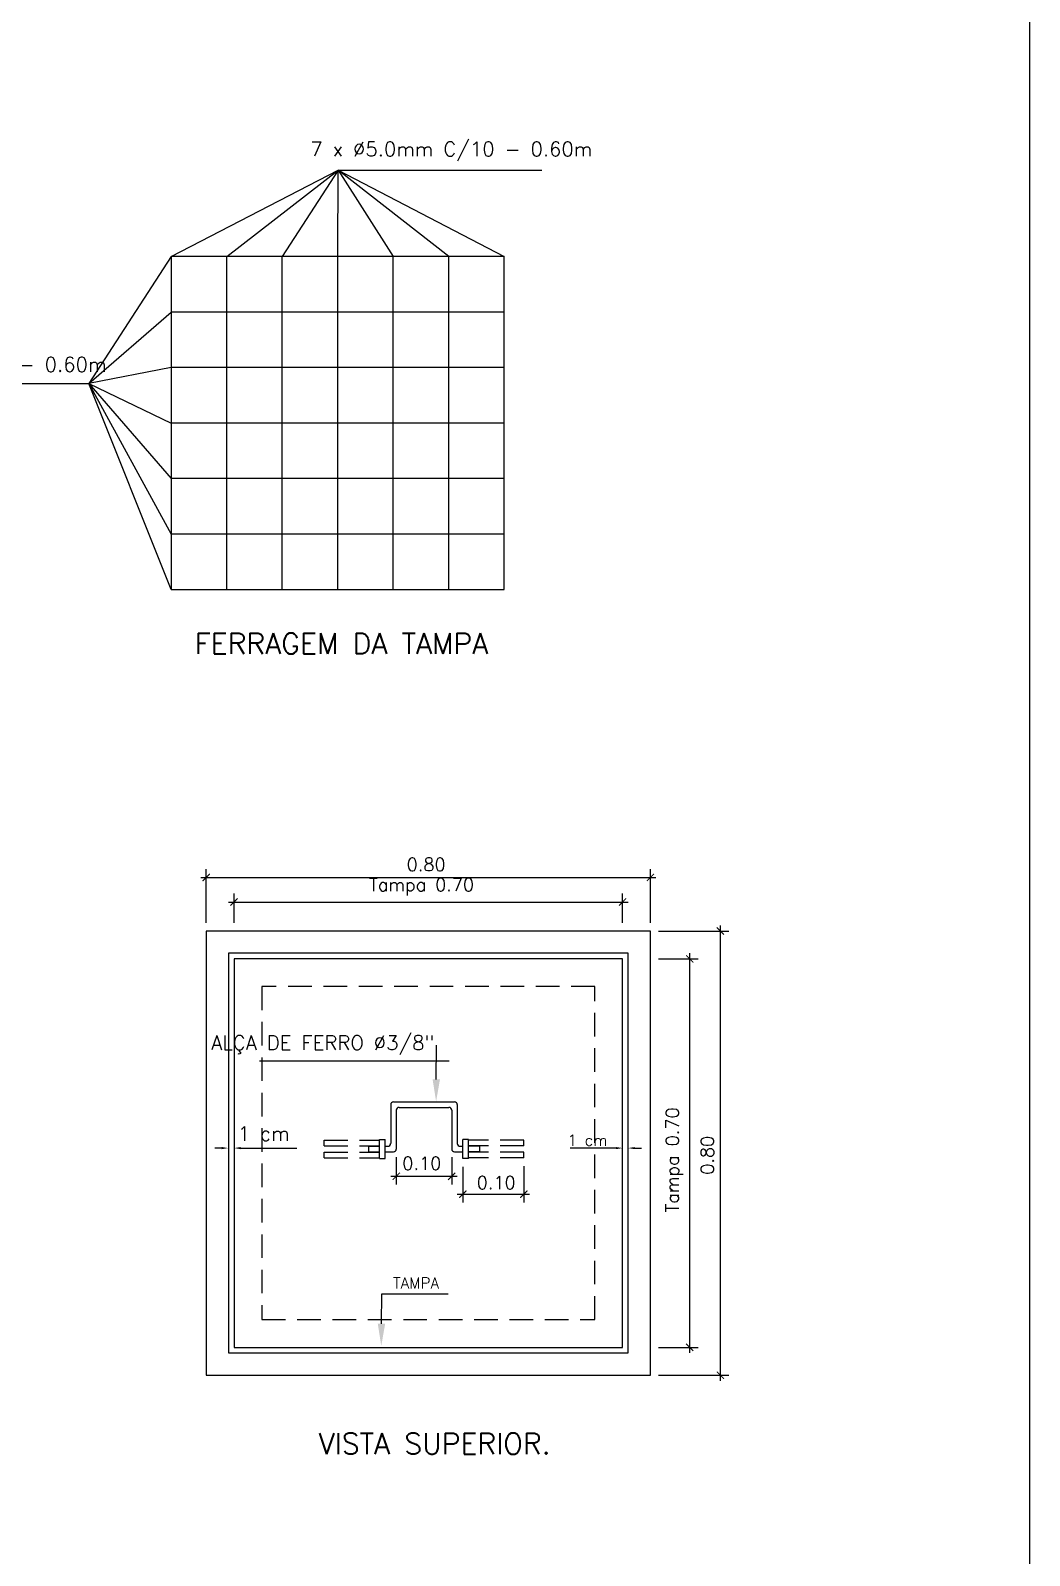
# Model space of a CAD drawing. Extents: x -210 to -126, y -135 to 724.
# Drawn here: x -195.93 to -185.34, y 636.49 to 652.65 of the extents above; entities that cross this region are included whole.
import ezdxf
from ezdxf.enums import TextEntityAlignment as Align

# ---------------------------------------------------------------- set-up
doc = ezdxf.new("R2010")
doc.units = 0
doc.header["$MEASUREMENT"] = 0
doc.linetypes.add('HIDDEN', pattern=[0.375, 0.25, -0.125])
for name, color, linetype in [('A-LAYOUT', 7, 'CONTINUOUS'), ('A-PEN-R', 1, 'CONTINUOUS'), ('DETALLHES_CAIXAS', 6, 'CONTINUOUS'), ('TXT_1', 2, 'CONTINUOUS')]:
    doc.layers.add(name, color=color, linetype=linetype)
doc.styles.add('ADITIVOCAD', font='ROMANS.shx')
doc.styles.add('ROMANS', font='romans', dxfattribs={"height": 0.1})

msp = doc.modelspace()

# ---------------------------------------------------------------- linework, layer by layer
at = {"layer": 'A-LAYOUT'}
for p, q in [((-194.439, 650.256), (-192.669, 651.17)), ((-193.851, 650.256), (-192.669, 651.17)), ((-192.669, 651.17), (-193.263, 650.256)), ((-192.675, 650.256), (-192.669, 651.17)), ((-192.669, 651.17), (-190.513, 651.17)), ((-192.669, 651.17), (-190.91, 650.256)), ((-191.498, 650.256), (-192.669, 651.17)), ((-192.669, 651.17), (-192.086, 650.256)), ((-194.439, 650.256), (-195.31, 648.911)), ((-195.31, 648.911), (-194.439, 649.668)), ((-194.439, 649.08), (-195.31, 648.911)), ((-197.917, 648.911), (-195.31, 648.911)), ((-195.31, 648.911), (-194.439, 647.315)), ((-195.31, 648.911), (-194.439, 647.904)), ((-194.439, 646.727), (-195.31, 648.911)), ((-195.31, 648.911), (-194.439, 648.492)), ((-194.067, 643.109), (-194.067, 638.404)), ((-189.362, 643.109), (-194.067, 643.109)), ((-189.362, 638.404), (-189.362, 643.109)), ((-193.832, 642.874), (-193.832, 638.639)), ((-189.597, 642.874), (-193.832, 642.874)), ((-189.597, 638.639), (-189.597, 642.874)), ((-191.63, 641.538), (-191.627, 641.9)), ((-191.492, 641.731), (-193.504, 641.731)), ((-192.084, 641.3), (-191.437, 641.3)), ((-192.113, 641.27), (-192.113, 640.859)), ((-192.055, 641.212), (-192.055, 640.8)), ((-192.025, 641.241), (-191.496, 641.241)), ((-191.466, 641.212), (-191.466, 640.8)), ((-191.408, 641.27), (-191.408, 640.859)), ((-192.349, 640.829), (-192.349, 640.771)), ((-192.349, 640.829), (-192.231, 640.829)), ((-192.231, 640.7), (-192.231, 640.9)), ((-192.231, 640.9), (-192.172, 640.9)), ((-192.172, 640.7), (-192.172, 640.9)), ((-192.172, 640.829), (-192.143, 640.829)), ((-191.378, 640.829), (-191.349, 640.829)), ((-191.349, 640.7), (-191.349, 640.9)), ((-191.29, 640.9), (-191.349, 640.9)), ((-191.29, 640.7), (-191.29, 640.9)), ((-191.172, 640.829), (-191.29, 640.829)), ((-191.172, 640.829), (-191.172, 640.771)), ((-192.349, 640.771), (-192.231, 640.771)), ((-192.231, 640.7), (-192.172, 640.7)), ((-192.172, 640.771), (-192.084, 640.771)), ((-191.437, 640.771), (-191.349, 640.771)), ((-191.29, 640.7), (-191.349, 640.7)), ((-191.172, 640.771), (-191.29, 640.771)), ((-192.211, 638.948), (-192.208, 639.264)), ((-192.208, 639.264), (-191.504, 639.264)), ((-193.832, 638.639), (-189.597, 638.639)), ((-194.067, 638.404), (-189.362, 638.404))]:
    msp.add_line(p, q, dxfattribs=at)
at = {"layer": 'A-LAYOUT', "linetype": 'ByBlock'}
for p, q in [((-194.067, 643.198), (-194.067, 643.765)), ((-189.362, 643.198), (-189.362, 643.765)), ((-194.126, 643.677), (-189.303, 643.677)), ((-193.832, 643.417), (-189.597, 643.417)), ((-193.773, 643.198), (-193.773, 643.506)), ((-189.656, 643.198), (-189.656, 643.506)), ((-189.274, 643.109), (-188.532, 643.109)), ((-188.62, 638.345), (-188.62, 643.168)), ((-189.274, 642.815), (-188.857, 642.815)), ((-188.945, 638.639), (-188.945, 642.874)), ((-193.904, 640.81), (-193.975, 640.81)), ((-193.703, 640.81), (-193.632, 640.81)), ((-193.632, 640.81), (-193.108, 640.81)), ((-189.799, 640.81), (-190.21, 640.81)), ((-189.728, 640.81), (-189.799, 640.81)), ((-189.527, 640.81), (-189.456, 640.81)), ((-192.055, 640.712), (-192.055, 640.423)), ((-191.466, 640.712), (-191.466, 640.423)), ((-192.113, 640.511), (-191.408, 640.511)), ((-191.349, 640.612), (-191.349, 640.234)), ((-190.702, 640.618), (-190.702, 640.234)), ((-191.408, 640.322), (-190.643, 640.322)), ((-189.274, 638.698), (-188.857, 638.698)), ((-189.274, 638.404), (-188.532, 638.404))]:
    msp.add_line(p, q, dxfattribs=at)
at = {"layer": 'A-LAYOUT', "linetype": 'HIDDEN'}
for p, q in [((-193.479, 642.521), (-193.479, 638.992)), ((-189.95, 642.521), (-193.479, 642.521)), ((-189.95, 638.992), (-189.95, 642.521)), ((-192.819, 640.835), (-192.819, 640.894)), ((-192.819, 640.894), (-192.231, 640.894)), ((-192.819, 640.835), (-192.231, 640.835)), ((-190.702, 640.894), (-191.29, 640.894)), ((-190.702, 640.835), (-191.29, 640.835)), ((-190.702, 640.835), (-190.702, 640.894)), ((-192.819, 640.706), (-192.819, 640.765)), ((-192.819, 640.765), (-192.231, 640.765)), ((-192.819, 640.706), (-192.231, 640.706)), ((-190.702, 640.765), (-191.29, 640.765)), ((-190.702, 640.706), (-191.29, 640.706)), ((-190.702, 640.706), (-190.702, 640.765)), ((-193.479, 638.992), (-189.95, 638.992))]:
    msp.add_line(p, q, dxfattribs=at)
at = {"layer": 'A-LAYOUT', "linetype": 'ByBlock', "const_width": 0.0115}
for points in [[(-194.029, 643.715), (-194.106, 643.639)], [(-189.4, 643.639), (-189.324, 643.715)], [(-193.735, 643.456), (-193.812, 643.379)], [(-189.694, 643.379), (-189.618, 643.456)], [(-188.582, 643.071), (-188.658, 643.148)], [(-188.907, 642.777), (-188.983, 642.853)], [(-192.016, 640.549), (-192.093, 640.473)], [(-191.505, 640.473), (-191.428, 640.549)], [(-191.311, 640.36), (-191.387, 640.284)], [(-190.74, 640.284), (-190.664, 640.36)], [(-188.983, 638.736), (-188.907, 638.66)], [(-188.658, 638.442), (-188.582, 638.366)]]:
    msp.add_lwpolyline(points, dxfattribs=at)
at = {"layer": 'A-LAYOUT'}
for centre, start, end in [((-192.084, 641.27), 90, 180), ((-191.437, 641.27), 360, 90), ((-192.025, 641.212), 90, 180), ((-191.496, 641.212), 0, 90), ((-192.143, 640.859), 270, 0), ((-192.084, 640.8), 270, 0), ((-191.437, 640.8), 180, 270), ((-191.378, 640.859), 180, 270)]:
    msp.add_arc(centre, 0.0294, start, end, dxfattribs=at)
for points in [[(-191.591, 641.538), (-191.669, 641.538), (-191.632, 641.303)], [(-192.172, 638.948), (-192.25, 638.949), (-192.213, 638.713)]]:
    msp.add_solid(points, dxfattribs=at)
at = {"layer": 'A-LAYOUT', "linetype": 'ByBlock'}
for points in [[(-193.904, 640.821), (-193.904, 640.798), (-193.834, 640.81)], [(-193.703, 640.821), (-193.703, 640.798), (-193.773, 640.81)], [(-189.727, 640.821), (-189.727, 640.798), (-189.656, 640.81)], [(-189.527, 640.821), (-189.527, 640.798), (-189.597, 640.81)]]:
    msp.add_solid(points, dxfattribs=at)
at = {"layer": 'A-PEN-R'}
msp.add_line((-185.345, 663.638), (-185.345, 614.991), dxfattribs=at)
at = {"layer": 'DETALLHES_CAIXAS'}
for p, q in [((-194.439, 650.256), (-194.439, 646.727)), ((-190.91, 650.256), (-194.439, 650.256)), ((-193.851, 646.727), (-193.851, 650.256)), ((-193.263, 646.727), (-193.263, 650.256)), ((-192.675, 646.727), (-192.675, 650.256)), ((-192.086, 646.727), (-192.086, 650.256)), ((-191.498, 646.727), (-191.498, 650.256)), ((-190.91, 646.727), (-190.91, 650.256)), ((-190.91, 649.668), (-194.439, 649.668)), ((-190.91, 649.08), (-194.439, 649.08)), ((-190.91, 648.492), (-194.439, 648.492)), ((-190.91, 647.904), (-194.439, 647.904)), ((-190.91, 647.315), (-194.439, 647.315)), ((-194.439, 646.727), (-190.91, 646.727)), ((-193.773, 642.815), (-193.773, 638.698)), ((-189.656, 642.815), (-193.773, 642.815)), ((-189.656, 638.698), (-189.656, 642.815)), ((-193.773, 638.698), (-189.656, 638.698))]:
    msp.add_line(p, q, dxfattribs=at)

# ---------------------------------------------------------------- texts
at = {"layer": 'A-LAYOUT', "style": 'ROMANS'}
for s, height, p in [('7 x %%C5.0mm C/10 - 0.60m', 0.15293, (-192.965, 651.394)), ('7 x %%C5.0mm C/10 - 0.60m', 0.15293, (-198.113, 649.112)), ('ALÇA DE FERRO %%C3/8"', 0.15293, (-194.016, 641.926)), ('TAMPA', 0.1176, (-192.089, 639.38))]:
    msp.add_text(s, height=height, dxfattribs=at).set_placement(p, align=Align.MIDDLE_LEFT)
for s, p in [('0.80', (-191.944, 643.746)), ('Tampa 0.70', (-192.344, 643.532)), ('0.10', (-191.99, 640.58)), ('0.10', (-191.202, 640.375))]:
    msp.add_text(s, height=0.1376, dxfattribs=at).set_placement(p)
for s, p in [('Tampa 0.70', (-189.06, 640.127)), ('0.80', (-188.689, 640.527))]:
    msp.add_text(s, height=0.1376, rotation=90, dxfattribs=at).set_placement(p)
at = {"layer": 'A-LAYOUT', "linetype": 'ByBlock', "style": 'ROMANS'}
for height, p in [(0.1529, (-193.459, 640.963)), (0.1176, (-190.028, 640.893))]:
    msp.add_text('1 cm', height=height, dxfattribs=at).set_placement(p, align=Align.MIDDLE)
at = {"layer": 'TXT_1', "style": 'ADITIVOCAD'}
for s, p in [('FERRAGEM DA TAMPA', (-192.635, 646.155)), ('VISTA SUPERIOR.', (-191.648, 637.678))]:
    msp.add_text(s, height=0.22057, dxfattribs=at).set_placement(p, align=Align.MIDDLE)

doc.saveas('drawing.dxf')
